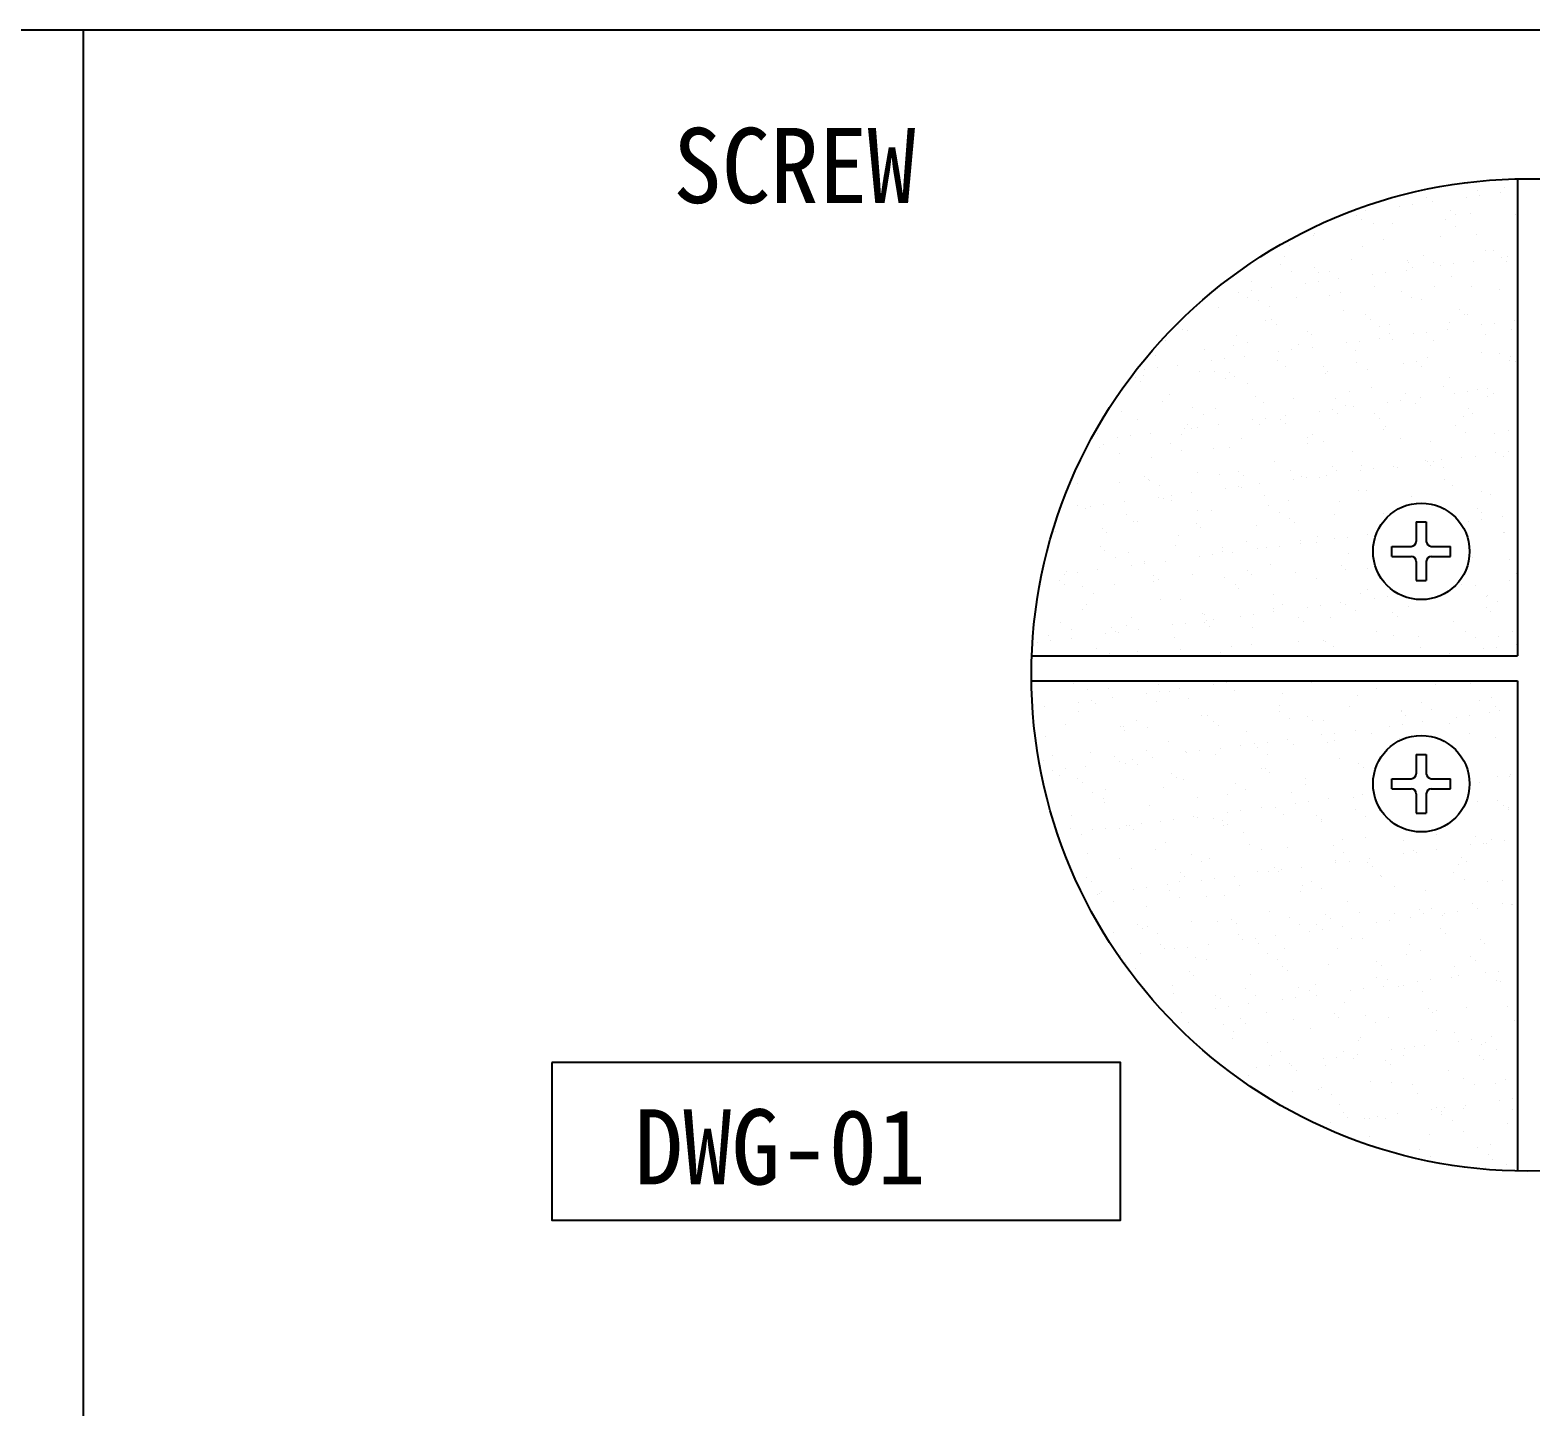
# Model space of a CAD drawing. Header units: millimetres. Extents: x 4197 to 36683, y 11436 to 28100.
# Drawn here: x 15024 to 16821, y 26451 to 28100 of the extents above; entities that cross this region are included whole.
import ezdxf

# ---------------------------------------------------------------- set-up
doc = ezdxf.new("R2010")
doc.units = ezdxf.units.MM
doc.header["$MEASUREMENT"] = 0
doc.layers.get('0').update_dxf_attribs({"linetype": 'CONTINUOUS'})
for name, color, linetype in [('3', 6, 'CONTINUOUS'), ('6', 6, 'CONTINUOUS'), ('7', 7, 'CONTINUOUS'), ('A-MKXS-LEAD', 7, 'CONTINUOUS'), ('FORM', 7, 'CONTINUOUS'), ('HA', 9, 'CONTINUOUS')]:
    doc.layers.add(name, color=color, linetype=linetype)
doc.layers.add('A-MKXS-TEXT1', color=3, linetype='CONTINUOUS', lineweight=25)
doc.styles.add('돋움체', font='')
doc.styles.get('돋움체').set_extended_font_data('DotumChe')

# ---------------------------------------------------------------- blocks, each defined once
blk = doc.blocks.new('*X6')
at = {"color": 0}
for p, q in [((218.19, 2672.34), (218.19, 2672.34)), ((210.01, 2669.6), (210.01, 2669.6)), ((211.35, 2668.76), (211.35, 2668.76)), ((218.14, 2669.65), (218.14, 2669.65)), ((220.3, 2671), (220.3, 2671)), ((220.74, 2670), (220.74, 2670)), ((224.81, 2670.53), (224.81, 2670.53)), ((225.58, 2671.67), (225.58, 2671.67)), ((196.16, 2665.95), (196.16, 2665.95)), ((197.89, 2666.99), (197.89, 2666.99)), ((204.68, 2667.88), (204.68, 2667.88)), ((207.29, 2668.22), (207.29, 2668.22)), ((214.88, 2666.97), (214.88, 2666.97)), ((215.8, 2666.12), (215.8, 2666.12)), ((218.83, 2666.49), (218.83, 2666.49)), ((227.89, 2666.16), (227.89, 2666.16)), ((197.09, 2665.11), (197.09, 2665.11)), ((199.49, 2664.36), (199.49, 2664.36)), ((203.27, 2664.42), (203.27, 2664.42)), ((213.8, 2665.19), (213.8, 2665.19)), ((215.91, 2663.85), (215.91, 2663.85)), ((182.72, 2660.11), (182.72, 2660.11)), ((187.51, 2662.05), (187.51, 2662.05)), ((187.7, 2662.36), (187.7, 2662.36)), ((197.24, 2659.8), (197.24, 2659.8)), ((201.44, 2661.12), (201.44, 2661.12)), ((212.8, 2661.87), (212.8, 2661.87)), ((220.15, 2662.13), (220.15, 2662.13)), ((181.67, 2657.73), (181.67, 2657.73)), ((195.1, 2657.21), (195.1, 2657.21)), ((206.36, 2656.92), (206.36, 2656.92)), ((209.4, 2658.05), (209.4, 2658.05)), ((219.5, 2656.89), (219.5, 2656.89)), ((221.92, 2658.99), (221.92, 2658.99)), ((223.5, 2659.02), (223.5, 2659.02)), ((225.13, 2657.57), (225.13, 2657.57)), ((226.3, 2657.78), (226.3, 2657.78)), ((181, 2656.24), (181, 2656.24)), ((183.11, 2654.9), (183.11, 2654.9)), ((187.7, 2655.55), (187.7, 2655.55)), ((188.62, 2654.71), (188.62, 2654.71)), ((190.79, 2654.85), (190.79, 2654.85)), ((199.38, 2654.24), (199.38, 2654.24)), ((201.98, 2654.58), (201.98, 2654.58)), ((206.05, 2655.11), (206.05, 2655.11)), ((206.41, 2656.56), (206.41, 2656.56)), ((207.33, 2655.72), (207.33, 2655.72)), ((211.51, 2656.7), (211.51, 2656.7)), ((212.84, 2656.01), (212.84, 2656.01)), ((215.18, 2653.82), (215.18, 2653.82)), ((215.44, 2656.35), (215.44, 2656.35)), ((226.05, 2656.73), (226.05, 2656.73)), ((175.06, 2651.04), (175.06, 2651.04)), ((175.22, 2652.78), (175.22, 2652.78)), ((179.13, 2651.57), (179.13, 2651.57)), ((185.92, 2652.46), (185.92, 2652.46)), ((188.52, 2652.81), (188.52, 2652.81)), ((192.59, 2653.34), (192.59, 2653.34)), ((199.61, 2651.75), (199.61, 2651.75)), ((205.01, 2650.9), (205.01, 2650.9)), ((211.68, 2651.73), (211.68, 2651.73)), ((219.1, 2651.87), (219.1, 2651.87)), ((224.72, 2651.26), (224.72, 2651.26)), ((172.46, 2650.69), (172.46, 2650.69)), ((174.25, 2649.71), (174.25, 2649.71)), ((176.61, 2649.1), (176.61, 2649.1)), ((184.05, 2649.68), (184.05, 2649.68)), ((190.7, 2650.07), (190.7, 2650.07)), ((192.97, 2650.72), (192.97, 2650.72)), ((207.11, 2649.56), (207.11, 2649.56)), ((209.15, 2649.19), (209.15, 2649.19)), ((168.48, 2647.61), (168.48, 2647.61)), ((178.02, 2645.05), (178.02, 2645.05)), ((178.71, 2647.75), (178.71, 2647.75)), ((179.23, 2645.15), (179.23, 2645.15)), ((193.58, 2647.12), (193.58, 2647.12)), ((197.94, 2646.16), (197.94, 2646.16)), ((198.87, 2645.32), (198.87, 2645.32)), ((216.66, 2647.17), (216.66, 2647.17)), ((217.58, 2646.33), (217.58, 2646.33)), ((218.27, 2646.31), (218.27, 2646.31)), ((227.66, 2645.01), (227.66, 2645.01)), ((160.51, 2644.14), (160.51, 2644.14)), ((161.43, 2643.3), (161.43, 2643.3)), ((162.45, 2642.98), (162.45, 2642.98)), ((172.21, 2641.95), (172.21, 2641.95)), ((180.15, 2644.31), (180.15, 2644.31)), ((186.3, 2642.92), (186.3, 2642.92)), ((187.14, 2642.17), (187.14, 2642.17)), ((200.61, 2643.75), (200.61, 2643.75)), ((202.71, 2644.24), (202.71, 2644.24)), ((202.72, 2642.41), (202.72, 2642.41)), ((207.53, 2642.36), (207.53, 2642.36)), ((210.14, 2642.71), (210.14, 2642.71)), ((214.2, 2643.24), (214.2, 2643.24)), ((214.71, 2644.72), (214.71, 2644.72)), ((220.99, 2644.14), (220.99, 2644.14)), ((221.93, 2642.34), (221.93, 2642.34)), ((223.59, 2644.48), (223.59, 2644.48)), ((227.1, 2643.21), (227.1, 2643.21)), ((157.9, 2641.11), (157.9, 2641.11)), ((165.78, 2639.31), (165.78, 2639.31)), ((171.57, 2640.1), (171.57, 2640.1)), ((174.32, 2640.61), (174.32, 2640.61)), ((180.61, 2638.82), (180.61, 2638.82)), ((183.22, 2639.16), (183.22, 2639.16)), ((184.5, 2640.32), (184.5, 2640.32)), ((187.28, 2639.7), (187.28, 2639.7)), ((194.07, 2640.59), (194.07, 2640.59)), ((195.96, 2639.07), (195.96, 2639.07)), ((196.68, 2640.93), (196.68, 2640.93)), ((200.74, 2641.47), (200.74, 2641.47)), ((203.22, 2641.33), (203.22, 2641.33)), ((211.53, 2641.14), (211.53, 2641.14)), ((156, 2638.04), (156, 2638.04)), ((160.36, 2636.15), (160.36, 2636.15)), ((167.16, 2637.05), (167.16, 2637.05)), ((169.76, 2637.39), (169.76, 2637.39)), ((173.82, 2637.93), (173.82, 2637.93)), ((180.39, 2637), (180.39, 2637)), ((196.21, 2636.6), (196.21, 2636.6)), ((205.5, 2636.51), (205.5, 2636.51)), ((208.19, 2636.77), (208.19, 2636.77)), ((209.11, 2635.93), (209.11, 2635.93)), ((210.31, 2637.57), (210.31, 2637.57)), ((221.07, 2638.58), (221.07, 2638.58)), ((224.61, 2638.41), (224.61, 2638.41)), ((226.72, 2637.06), (226.72, 2637.06)), ((226.91, 2637.78), (226.91, 2637.78)), ((227.83, 2636.94), (227.83, 2636.94)), ((152.04, 2633.74), (152.04, 2633.74)), ((152.96, 2632.9), (152.96, 2632.9)), ((153.51, 2633.97), (153.51, 2633.97)), ((153.7, 2635.28), (153.7, 2635.28)), ((156.3, 2635.62), (156.3, 2635.62)), ((164.83, 2634.93), (164.83, 2634.93)), ((167.81, 2634.8), (167.81, 2634.8)), ((169.92, 2633.46), (169.92, 2633.46)), ((170.76, 2634.75), (170.76, 2634.75)), ((171.68, 2633.91), (171.68, 2633.91)), ((181.91, 2635.77), (181.91, 2635.77)), ((189.48, 2635.76), (189.48, 2635.76)), ((189.93, 2634.44), (189.93, 2634.44)), ((190.4, 2634.92), (190.4, 2634.92)), ((198.32, 2635.26), (198.32, 2635.26)), ((214.62, 2633.63), (214.62, 2633.63)), ((158.8, 2630.3), (158.8, 2630.3)), ((174.36, 2632.37), (174.36, 2632.37)), ((176.03, 2629.92), (176.03, 2629.92)), ((194.75, 2630.93), (194.75, 2630.93)), ((199.05, 2631.57), (199.05, 2631.57)), ((205.91, 2630.43), (205.91, 2630.43)), ((213.46, 2631.94), (213.46, 2631.94)), ((215.69, 2630.49), (215.69, 2630.49)), ((218.29, 2630.83), (218.29, 2630.83)), ((220.22, 2631.26), (220.22, 2631.26)), ((222.33, 2629.92), (222.33, 2629.92)), ((222.35, 2631.37), (222.35, 2631.37)), ((223.44, 2630.53), (223.44, 2630.53)), ((157.31, 2628.91), (157.31, 2628.91)), ((163.42, 2627.65), (163.42, 2627.65)), ((167.92, 2627.43), (167.92, 2627.43)), ((177.51, 2628.62), (177.51, 2628.62)), ((183.49, 2629.5), (183.49, 2629.5)), ((188.77, 2626.95), (188.77, 2626.95)), ((191.37, 2627.29), (191.37, 2627.29)), ((191.82, 2629.46), (191.82, 2629.46)), ((193.93, 2628.11), (193.93, 2628.11)), ((195.44, 2627.83), (195.44, 2627.83)), ((202.23, 2628.72), (202.23, 2628.72)), ((204.83, 2629.06), (204.83, 2629.06)), ((207.88, 2628.46), (207.88, 2628.46)), ((208.9, 2629.6), (208.9, 2629.6)), ((218.44, 2627.38), (218.44, 2627.38)), ((149.11, 2626.82), (149.11, 2626.82)), ((152.35, 2625.36), (152.35, 2625.36)), ((162.29, 2624.35), (162.29, 2624.35)), ((165.53, 2626.31), (165.53, 2626.31)), ((168.52, 2624.28), (168.52, 2624.28)), ((175.31, 2625.18), (175.31, 2625.18)), ((176.74, 2624.32), (176.74, 2624.32)), ((177.91, 2625.52), (177.91, 2625.52)), ((181.01, 2625.36), (181.01, 2625.36)), ((181.93, 2624.52), (181.93, 2624.52)), ((181.98, 2626.05), (181.98, 2626.05)), ((192.31, 2626.39), (192.31, 2626.39)), ((199.72, 2626.37), (199.72, 2626.37)), ((200.64, 2625.53), (200.64, 2625.53)), ((201.85, 2623.83), (201.85, 2623.83)), ((215.82, 2624.11), (215.82, 2624.11)), ((217.41, 2625.9), (217.41, 2625.9)), ((219.36, 2626.54), (219.36, 2626.54)), ((144.49, 2622.5), (144.49, 2622.5)), ((148.39, 2621.63), (148.39, 2621.63)), ((151, 2621.98), (151, 2621.98)), ((155.06, 2622.51), (155.06, 2622.51)), ((161.18, 2622.25), (161.18, 2622.25)), ((161.85, 2623.4), (161.85, 2623.4)), ((163.21, 2623.51), (163.21, 2623.51)), ((164.45, 2623.75), (164.45, 2623.75)), ((173.12, 2621.48), (173.12, 2621.48)), ((186.28, 2621.76), (186.28, 2621.76)), ((187.42, 2622.31), (187.42, 2622.31)), ((189.53, 2620.97), (189.53, 2620.97)), ((201.52, 2623.28), (201.52, 2623.28)), ((204.99, 2621.54), (204.99, 2621.54)), ((210.97, 2620.96), (210.97, 2620.96)), ((217.93, 2622.77), (217.93, 2622.77)), ((223.71, 2622.55), (223.71, 2622.55)), ((226.54, 2623.03), (226.54, 2623.03)), ((144.72, 2619.67), (144.72, 2619.67)), ((145.61, 2620.18), (145.61, 2620.18)), ((148.84, 2618.51), (148.84, 2618.51)), ((159.02, 2620.51), (159.02, 2620.51)), ((161.13, 2619.16), (161.13, 2619.16)), ((167.56, 2619.52), (167.56, 2619.52)), ((170.71, 2619.69), (170.71, 2619.69)), ((186.28, 2620.53), (186.28, 2620.53)), ((195.4, 2618.89), (195.4, 2618.89)), ((219.79, 2617.85), (219.79, 2617.85)), ((223.84, 2618.62), (223.84, 2618.62)), ((225.52, 2617.93), (225.52, 2617.93)), ((226.44, 2618.96), (226.44, 2618.96)), ((155.15, 2617.63), (155.15, 2617.63)), ((172.54, 2614.96), (172.54, 2614.96)), ((179.83, 2616.82), (179.83, 2616.82)), ((183.03, 2615.16), (183.03, 2615.16)), ((191.25, 2615.97), (191.25, 2615.97)), ((192.18, 2615.13), (192.18, 2615.13)), ((196.92, 2615.08), (196.92, 2615.08)), ((197.12, 2616.13), (197.12, 2616.13)), ((199.53, 2615.42), (199.53, 2615.42)), ((203.59, 2615.95), (203.59, 2615.95)), ((204.23, 2615.78), (204.23, 2615.78)), ((209.97, 2616.98), (209.97, 2616.98)), ((210.38, 2616.85), (210.38, 2616.85)), ((210.89, 2616.14), (210.89, 2616.14)), ((211.43, 2616.96), (211.43, 2616.96)), ((212.99, 2617.19), (212.99, 2617.19)), ((213.54, 2615.62), (213.54, 2615.62)), ((217.05, 2617.73), (217.05, 2617.73)), ((140.32, 2612.52), (140.32, 2612.52)), ((148.7, 2612.68), (148.7, 2612.68)), ((153.82, 2613.95), (153.82, 2613.95)), ((154.63, 2613.36), (154.63, 2613.36)), ((154.74, 2613.1), (154.74, 2613.1)), ((156.74, 2612.02), (156.74, 2612.02)), ((164.27, 2614.75), (164.27, 2614.75)), ((168.72, 2614.33), (168.72, 2614.33)), ((172.61, 2611.87), (172.61, 2611.87)), ((173.46, 2614.12), (173.46, 2614.12)), ((176.67, 2612.41), (176.67, 2612.41)), ((183.46, 2613.3), (183.46, 2613.3)), ((185.14, 2613.82), (185.14, 2613.82)), ((186.07, 2613.65), (186.07, 2613.65)), ((188.66, 2613.71), (188.66, 2613.71)), ((190.13, 2614.18), (190.13, 2614.18)), ((213.76, 2613.22), (213.76, 2613.22)), ((215.24, 2612.15), (215.24, 2612.15)), ((149.76, 2608.87), (149.76, 2608.87)), ((156.55, 2609.76), (156.55, 2609.76)), ((157.52, 2609.57), (157.52, 2609.57)), ((159.09, 2609.12), (159.09, 2609.12)), ((159.15, 2610.1), (159.15, 2610.1)), ((163.21, 2610.64), (163.21, 2610.64)), ((170.01, 2611.53), (170.01, 2611.53)), ((173.09, 2611.64), (173.09, 2611.64)), ((177.81, 2610.13), (177.81, 2610.13)), ((182.63, 2609.09), (182.63, 2609.09)), ((192.73, 2608.98), (192.73, 2608.98)), ((196.53, 2611.14), (196.53, 2611.14)), ((198.2, 2611.16), (198.2, 2611.16)), ((207.03, 2609.82), (207.03, 2609.82)), ((221.13, 2610.79), (221.13, 2610.79)), ((222.88, 2610.35), (222.88, 2610.35)), ((140.37, 2608.11), (140.37, 2608.11)), ((141.96, 2607.5), (141.96, 2607.5)), ((143.09, 2607.99), (143.09, 2607.99)), ((145.69, 2608.33), (145.69, 2608.33)), ((150.23, 2606.21), (150.23, 2606.21)), ((164.33, 2607.18), (164.33, 2607.18)), ((167.06, 2607.02), (167.06, 2607.02)), ((178.63, 2608.01), (178.63, 2608.01)), ((180.74, 2606.67), (180.74, 2606.67)), ((191.75, 2606.21), (191.75, 2606.21)), ((201.5, 2606.58), (201.5, 2606.58)), ((220.22, 2607.59), (220.22, 2607.59)), ((221.14, 2606.75), (221.14, 2606.75)), ((135.93, 2602.88), (135.93, 2602.88)), ((145.35, 2603.55), (145.35, 2603.55)), ((151.49, 2604.95), (151.49, 2604.95)), ((152.34, 2604.87), (152.34, 2604.87)), ((164.07, 2604.56), (164.07, 2604.56)), ((164.99, 2603.71), (164.99, 2603.71)), ((176.18, 2604.14), (176.18, 2604.14)), ((182.79, 2605.57), (182.79, 2605.57)), ((183.71, 2604.72), (183.71, 2604.72)), ((218.54, 2604.98), (218.54, 2604.98)), ((221.14, 2605.32), (221.14, 2605.32)), ((225.2, 2605.85), (225.2, 2605.85)), ((145.05, 2600), (145.05, 2600)), ((146.27, 2602.7), (146.27, 2602.7)), ((159.93, 2600.03), (159.93, 2600.03)), ((160.62, 2602.07), (160.62, 2602.07)), ((174.24, 2600.87), (174.24, 2600.87)), ((180.76, 2600), (180.76, 2600)), ((184.83, 2600.54), (184.83, 2600.54)), ((185.01, 2601.03), (185.01, 2601.03)), ((188.06, 2600.74), (188.06, 2600.74)), ((188.33, 2601.84), (188.33, 2601.84)), ((191.62, 2601.43), (191.62, 2601.43)), ((194.22, 2601.77), (194.22, 2601.77)), ((198.29, 2602.31), (198.29, 2602.31)), ((225.49, 2602.76), (225.49, 2602.76)), ((225.68, 2602.62), (225.68, 2602.62)), ((145.84, 2599.06), (145.84, 2599.06)), ((147.94, 2597.72), (147.94, 2597.72)), ((150.62, 2598.72), (150.62, 2598.72)), ((153.87, 2596.9), (153.87, 2596.9)), ((157.91, 2596.99), (157.91, 2596.99)), ((164.7, 2597.89), (164.7, 2597.89)), ((167.3, 2598.23), (167.3, 2598.23)), ((169.34, 2599.73), (169.34, 2599.73)), ((169.44, 2598.97), (169.44, 2598.97)), ((171.37, 2598.77), (171.37, 2598.77)), ((176.34, 2599.52), (176.34, 2599.52)), ((178.16, 2599.66), (178.16, 2599.66)), ((194.54, 2598.48), (194.54, 2598.48)), ((219.23, 2597.67), (219.23, 2597.67)), ((226.64, 2597.32), (226.64, 2597.32)), ((137.78, 2594.34), (137.78, 2594.34)), ((138.3, 2594.83), (138.3, 2594.83)), ((140.39, 2594.69), (140.39, 2594.69)), ((144.45, 2595.22), (144.45, 2595.22)), ((151.24, 2596.12), (151.24, 2596.12)), ((153.85, 2596.46), (153.85, 2596.46)), ((155.6, 2594.16), (155.6, 2594.16)), ((163.41, 2594.34), (163.41, 2594.34)), ((174.32, 2595.17), (174.32, 2595.17)), ((175.24, 2594.32), (175.24, 2594.32)), ((178.98, 2596.41), (178.98, 2596.41)), ((183.93, 2594.69), (183.93, 2594.69)), ((193.03, 2596.18), (193.03, 2596.18)), ((193.96, 2595.33), (193.96, 2595.33)), ((198.24, 2595.52), (198.24, 2595.52)), ((200.35, 2594.18), (200.35, 2594.18)), ((228.06, 2594.56), (228.06, 2594.56)), ((136.88, 2593.15), (136.88, 2593.15)), ((137.8, 2592.3), (137.8, 2592.3)), ((141.44, 2591.92), (141.44, 2591.92)), ((147.84, 2592.27), (147.84, 2592.27)), ((155.53, 2592.89), (155.53, 2592.89)), ((156.52, 2593.31), (156.52, 2593.31)), ((169.84, 2593.72), (169.84, 2593.72)), ((171.95, 2592.38), (171.95, 2592.38)), ((172.53, 2591.46), (172.53, 2591.46)), ((188.1, 2593.53), (188.1, 2593.53)), ((198.31, 2591.35), (198.31, 2591.35)), ((215.84, 2591.67), (215.84, 2591.67)), ((217.02, 2592.36), (217.02, 2592.36)), ((219.9, 2592.21), (219.9, 2592.21)), ((226.69, 2593.1), (226.69, 2593.1)), ((142.15, 2588.32), (142.15, 2588.32)), ((143.55, 2590.57), (143.55, 2590.57)), ((156.96, 2589.39), (156.96, 2589.39)), ((160.87, 2589.33), (160.87, 2589.33)), ((179.59, 2590.34), (179.59, 2590.34)), ((181.35, 2588.36), (181.35, 2588.36)), ((188.92, 2588.13), (188.92, 2588.13)), ((192.98, 2588.67), (192.98, 2588.67)), ((193.84, 2588.37), (193.84, 2588.37)), ((196.92, 2590.43), (196.92, 2590.43)), ((199.77, 2589.56), (199.77, 2589.56)), ((202.38, 2589.9), (202.38, 2589.9)), ((207.94, 2589.34), (207.94, 2589.34)), ((222.03, 2589.94), (222.03, 2589.94)), ((222.24, 2590.18), (222.24, 2590.18)), ((224.35, 2588.83), (224.35, 2588.83)), ((141.4, 2587.32), (141.4, 2587.32)), ((151.14, 2585.74), (151.14, 2585.74)), ((165.44, 2586.57), (165.44, 2586.57)), ((165.79, 2586.29), (165.79, 2586.29)), ((166.06, 2585.12), (166.06, 2585.12)), ((167.55, 2585.23), (167.55, 2585.23)), ((172.86, 2586.02), (172.86, 2586.02)), ((175.46, 2586.36), (175.46, 2586.36)), ((179.52, 2586.89), (179.52, 2586.89)), ((179.54, 2587.54), (179.54, 2587.54)), ((184.56, 2585.78), (184.56, 2585.78)), ((185.49, 2584.93), (185.49, 2584.93)), ((186.31, 2587.79), (186.31, 2587.79)), ((190.89, 2585.8), (190.89, 2585.8)), ((195.95, 2587.03), (195.95, 2587.03)), ((203.28, 2586.79), (203.28, 2586.79)), ((204.2, 2585.94), (204.2, 2585.94)), ((206.46, 2587.87), (206.46, 2587.87)), ((215.58, 2584.99), (215.58, 2584.99)), ((222, 2587.8), (222, 2587.8)), ((222.92, 2586.95), (222.92, 2586.95)), ((134.65, 2582.15), (134.65, 2582.15)), ((137.04, 2584.77), (137.04, 2584.77)), ((139.15, 2583.43), (139.15, 2583.43)), ((145.94, 2582.47), (145.94, 2582.47)), ((147.13, 2583.76), (147.13, 2583.76)), ((148.05, 2582.91), (148.05, 2582.91)), ((148.54, 2582.81), (148.54, 2582.81)), ((150.22, 2584.22), (150.22, 2584.22)), ((152.61, 2583.35), (152.61, 2583.35)), ((159.4, 2584.24), (159.4, 2584.24)), ((162, 2584.59), (162, 2584.59)), ((165.85, 2584.77), (165.85, 2584.77)), ((166.77, 2583.92), (166.77, 2583.92)), ((175.32, 2583.73), (175.32, 2583.73)), ((200.01, 2582.92), (200.01, 2582.92)), ((203.54, 2582.2), (203.54, 2582.2)), ((208.55, 2581.96), (208.55, 2581.96)), ((217.85, 2583.03), (217.85, 2583.03)), ((227.27, 2582.97), (227.27, 2582.97)), ((132.48, 2580.7), (132.48, 2580.7)), ((135.08, 2581.04), (135.08, 2581.04)), ((139.15, 2581.58), (139.15, 2581.58)), ((144.19, 2579.59), (144.19, 2579.59)), ((152.4, 2578.93), (152.4, 2578.93)), ((159.76, 2581.66), (159.76, 2581.66)), ((161.05, 2579.42), (161.05, 2579.42)), ((171.12, 2579.94), (171.12, 2579.94)), ((175.14, 2580.39), (175.14, 2580.39)), ((184.45, 2580.85), (184.45, 2580.85)), ((189.45, 2581.23), (189.45, 2581.23)), ((189.84, 2580.95), (189.84, 2580.95)), ((191.56, 2579.88), (191.56, 2579.88)), ((208.84, 2579.82), (208.84, 2579.82)), ((219.96, 2581.69), (219.96, 2581.69)), ((221.39, 2579.46), (221.39, 2579.46)), ((223.99, 2579.8), (223.99, 2579.8)), ((224.4, 2581.89), (224.4, 2581.89)), ((228.05, 2580.34), (228.05, 2580.34)), ((146.74, 2578.59), (146.74, 2578.59)), ((163.16, 2578.08), (163.16, 2578.08)), ((168.88, 2578.78), (168.88, 2578.78)), ((214.6, 2578.57), (214.6, 2578.57)), ((139.58, 2572.51), (139.58, 2572.51)), ((142.35, 2571.44), (142.35, 2571.44)), ((146.57, 2571.54), (146.57, 2571.54)), ((154.09, 2570.6), (154.09, 2570.6)), ((156.65, 2572.28), (156.65, 2572.28)), ((156.7, 2570.94), (156.7, 2570.94)), ((158.76, 2570.93), (158.76, 2570.93)), ((160.76, 2571.48), (160.76, 2571.48)), ((167.55, 2572.37), (167.55, 2572.37)), ((170.15, 2572.71), (170.15, 2572.71)), ((171.67, 2571.05), (171.67, 2571.05)), ((181.37, 2570.55), (181.37, 2570.55)), ((187.16, 2572.74), (187.16, 2572.74)), ((196.36, 2570.24), (196.36, 2570.24)), ((200.08, 2571.56), (200.08, 2571.56)), ((211.93, 2572.31), (211.93, 2572.31)), ((218.8, 2572.57), (218.8, 2572.57)), ((133.84, 2567.93), (133.84, 2567.93)), ((140.63, 2568.83), (140.63, 2568.83)), ((143.24, 2569.17), (143.24, 2569.17)), ((143.93, 2568.52), (143.93, 2568.52)), ((147.3, 2569.71), (147.3, 2569.71)), ((156.11, 2568.98), (156.11, 2568.98)), ((162.65, 2569.54), (162.65, 2569.54)), ((180.66, 2566.93), (180.66, 2566.93)), ((180.79, 2568.18), (180.79, 2568.18)), ((194.75, 2567.9), (194.75, 2567.9)), ((205.06, 2567), (205.06, 2567)), ((205.19, 2567.14), (205.19, 2567.14)), ((209.06, 2568.73), (209.06, 2568.73)), ((211.17, 2567.39), (211.17, 2567.39)), ((220.75, 2569.21), (220.75, 2569.21)), ((223.15, 2569.7), (223.15, 2569.7)), ((223.78, 2568.01), (223.78, 2568.01)), ((224.7, 2567.16), (224.7, 2567.16)), ((137.95, 2564.3), (137.95, 2564.3)), ((140.54, 2566.91), (140.54, 2566.91)), ((148.91, 2563.96), (148.91, 2563.96)), ((149.66, 2564.04), (149.66, 2564.04)), ((152.26, 2565.13), (152.26, 2565.13)), ((165.23, 2566.11), (165.23, 2566.11)), ((166.35, 2566.1), (166.35, 2566.1)), ((167.63, 2564.97), (167.63, 2564.97)), ((168.55, 2564.13), (168.55, 2564.13)), ((182.77, 2565.59), (182.77, 2565.59)), ((186.34, 2565.99), (186.34, 2565.99)), ((187.27, 2565.14), (187.27, 2565.14)), ((189.62, 2565.07), (189.62, 2565.07)), ((202.62, 2564.04), (202.62, 2564.04)), ((205.23, 2564.39), (205.23, 2564.39)), ((205.98, 2566.15), (205.98, 2566.15)), ((209.29, 2564.92), (209.29, 2564.92)), ((214.72, 2564.58), (214.72, 2564.58)), ((216.08, 2565.82), (216.08, 2565.82)), ((218.69, 2566.16), (218.69, 2566.16)), ((222.75, 2566.69), (222.75, 2566.69)), ((134.09, 2561.97), (134.09, 2561.97)), ((149.83, 2563.12), (149.83, 2563.12)), ((154.37, 2563.79), (154.37, 2563.79)), ((158.48, 2560.93), (158.48, 2560.93)), ((174.05, 2563), (174.05, 2563)), ((182.37, 2561.38), (182.37, 2561.38)), ((189.16, 2562.27), (189.16, 2562.27)), ((191.62, 2561.15), (191.62, 2561.15)), ((191.77, 2562.61), (191.77, 2562.61)), ((195.83, 2563.15), (195.83, 2563.15)), ((199.16, 2562.51), (199.16, 2562.51)), ((204.66, 2561.59), (204.66, 2561.59)), ((210.33, 2562.17), (210.33, 2562.17)), ((218.76, 2562.56), (218.76, 2562.56)), ((223.84, 2561.71), (223.84, 2561.71)), ((135.46, 2558.12), (135.46, 2558.12)), ((142.92, 2558.86), (142.92, 2558.86)), ((147.86, 2557.98), (147.86, 2557.98)), ((154.18, 2559.13), (154.18, 2559.13)), ((161.96, 2558.95), (161.96, 2558.95)), ((162.25, 2558.73), (162.25, 2558.73)), ((164.85, 2559.07), (164.85, 2559.07)), ((168.02, 2558.37), (168.02, 2558.37)), ((168.91, 2559.61), (168.91, 2559.61)), ((172.9, 2560.14), (172.9, 2560.14)), ((175.71, 2560.5), (175.71, 2560.5)), ((176.26, 2559.78), (176.26, 2559.78)), ((178.31, 2560.84), (178.31, 2560.84)), ((178.37, 2558.44), (178.37, 2558.44)), ((183.59, 2560.44), (183.59, 2560.44)), ((190.36, 2560.75), (190.36, 2560.75)), ((133.56, 2557.15), (133.56, 2557.15)), ((135.33, 2555.18), (135.33, 2555.18)), ((137.93, 2555.53), (137.93, 2555.53)), ((142, 2556.06), (142, 2556.06)), ((148.79, 2556.96), (148.79, 2556.96)), ((149.97, 2556.64), (149.97, 2556.64)), ((151.39, 2557.3), (151.39, 2557.3)), ((152.45, 2556.31), (152.45, 2556.31)), ((155.46, 2557.83), (155.46, 2557.83)), ((177.14, 2555.5), (177.14, 2555.5)), ((177.88, 2555.58), (177.88, 2555.58)), ((192.71, 2557.57), (192.71, 2557.57)), ((196.59, 2556.59), (196.59, 2556.59)), ((197.51, 2555.75), (197.51, 2555.75)), ((136.89, 2554.24), (136.89, 2554.24)), ((140.44, 2553.56), (140.44, 2553.56)), ((141.36, 2552.72), (141.36, 2552.72)), ((159.16, 2554.57), (159.16, 2554.57)), ((160.08, 2553.73), (160.08, 2553.73)), ((161.58, 2553.43), (161.58, 2553.43)), ((171.87, 2552.64), (171.87, 2552.64)), ((178.8, 2554.74), (178.8, 2554.74)), ((185.96, 2553.61), (185.96, 2553.61)), ((185.97, 2552.39), (185.97, 2552.39)), ((220.58, 2552.77), (220.58, 2552.77)), ((224.24, 2553.94), (224.24, 2553.94)), ((226.64, 2553.97), (226.64, 2553.97)), ((226.84, 2554.29), (226.84, 2554.29)), ((143.47, 2550.83), (143.47, 2550.83)), ((145.57, 2549.49), (145.57, 2549.49)), ((146.01, 2551.36), (146.01, 2551.36)), ((157.56, 2551.8), (157.56, 2551.8)), ((164.43, 2549.74), (164.43, 2549.74)), ((170.4, 2550.32), (170.4, 2550.32)), ((173.97, 2551.29), (173.97, 2551.29)), ((183.15, 2550.75), (183.15, 2550.75)), ((186.46, 2548.97), (186.46, 2548.97)), ((190.53, 2549.51), (190.53, 2549.51)), ((195.5, 2549.84), (195.5, 2549.84)), ((197.32, 2550.4), (197.32, 2550.4)), ((220.19, 2549.03), (220.19, 2549.03)), ((224.27, 2549.1), (224.27, 2549.1)), ((139.26, 2546.18), (139.26, 2546.18)), ((145.71, 2548.73), (145.71, 2548.73)), ((154.83, 2548.25), (154.83, 2548.25)), ((163.61, 2545.96), (163.61, 2545.96)), ((170.4, 2546.86), (170.4, 2546.86)), ((173, 2547.2), (173, 2547.2)), ((177.07, 2547.73), (177.07, 2547.73)), ((179.94, 2547.77), (179.94, 2547.77)), ((181.56, 2546.46), (181.56, 2546.46)), ((183.86, 2548.63), (183.86, 2548.63)), ((188.12, 2546.19), (188.12, 2546.19)), ((195.87, 2547.29), (195.87, 2547.29)), ((225.56, 2548.21), (225.56, 2548.21)), ((226.38, 2547.75), (226.38, 2547.75)), ((226.48, 2547.37), (226.48, 2547.37)), ((139.07, 2543.69), (139.07, 2543.69)), ((143.48, 2543.31), (143.48, 2543.31)), ((146.09, 2543.65), (146.09, 2543.65)), ((148.8, 2543.63), (148.8, 2543.63)), ((150.15, 2544.19), (150.15, 2544.19)), ((150.69, 2544.17), (150.69, 2544.17)), ((151.61, 2543.33), (151.61, 2543.33)), ((153.16, 2544.66), (153.16, 2544.66)), ((156.94, 2545.08), (156.94, 2545.08)), ((159.55, 2545.43), (159.55, 2545.43)), ((164.37, 2545.7), (164.37, 2545.7)), ((167.47, 2545.49), (167.47, 2545.49)), ((169.41, 2545.18), (169.41, 2545.18)), ((169.58, 2544.15), (169.58, 2544.15)), ((170.33, 2544.34), (170.33, 2544.34)), ((189.05, 2545.35), (189.05, 2545.35)), ((189.06, 2544.89), (189.06, 2544.89)), ((197.98, 2545.95), (197.98, 2545.95)), ((213.45, 2543.85), (213.45, 2543.85)), ((136.69, 2542.42), (136.69, 2542.42)), ((141.18, 2542.34), (141.18, 2542.34)), ((157.92, 2540.75), (157.92, 2540.75)), ((173.49, 2542.82), (173.49, 2542.82)), ((174.68, 2540.35), (174.68, 2540.35)), ((191.47, 2540.14), (191.47, 2540.14)), ((193.39, 2541.36), (193.39, 2541.36)), ((197.88, 2541.78), (197.88, 2541.78)), ((205.57, 2541.11), (205.57, 2541.11)), ((212.11, 2542.37), (212.11, 2542.37)), ((218.93, 2540.3), (218.93, 2540.3)), ((219.87, 2541.95), (219.87, 2541.95)), ((221.53, 2540.64), (221.53, 2540.64)), ((221.98, 2540.6), (221.98, 2540.6)), ((222.99, 2541.3), (222.99, 2541.3)), ((225.6, 2541.18), (225.6, 2541.18)), ((142.36, 2538.68), (142.36, 2538.68)), ((148.77, 2537.51), (148.77, 2537.51)), ((155.96, 2539.34), (155.96, 2539.34)), ((163.07, 2538.34), (163.07, 2538.34)), ((165.18, 2537), (165.18, 2537)), ((166.75, 2537.65), (166.75, 2537.65)), ((177.17, 2539.31), (177.17, 2539.31)), ((182.31, 2539.71), (182.31, 2539.71)), ((191.85, 2537.16), (191.85, 2537.16)), ((193.58, 2538.8), (193.58, 2538.8)), ((194.62, 2537.1), (194.62, 2537.1)), ((198.68, 2537.63), (198.68, 2537.63)), ((205.47, 2538.53), (205.47, 2538.53)), ((207.42, 2539.23), (207.42, 2539.23)), ((208.08, 2538.87), (208.08, 2538.87)), ((212.14, 2539.4), (212.14, 2539.4)), ((217.09, 2537.81), (217.09, 2537.81)), ((218.01, 2536.97), (218.01, 2536.97)), ((151.18, 2535.58), (151.18, 2535.58)), ((160.94, 2534.78), (160.94, 2534.78)), ((171.76, 2534.09), (171.76, 2534.09)), ((176.28, 2535.09), (176.28, 2535.09)), ((178.56, 2534.98), (178.56, 2534.98)), ((179.65, 2535.79), (179.65, 2535.79)), ((180.58, 2534.95), (180.58, 2534.95)), ((181.16, 2535.33), (181.16, 2535.33)), ((185.22, 2535.86), (185.22, 2535.86)), ((192.01, 2536.76), (192.01, 2536.76)), ((198.37, 2536.8), (198.37, 2536.8)), ((199.29, 2535.96), (199.29, 2535.96)), ((200.97, 2534.28), (200.97, 2534.28)), ((215.48, 2534.8), (215.48, 2534.8)), ((216.54, 2536.35), (216.54, 2536.35)), ((142.22, 2533.77), (142.22, 2533.77)), ((143.14, 2532.93), (143.14, 2532.93)), ((151.64, 2531.44), (151.64, 2531.44)), ((154.24, 2531.78), (154.24, 2531.78)), ((158.31, 2532.32), (158.31, 2532.32)), ((158.68, 2531.19), (158.68, 2531.19)), ((160.72, 2533.02), (160.72, 2533.02)), ((161.86, 2533.94), (161.86, 2533.94)), ((165.1, 2533.21), (165.1, 2533.21)), ((167.7, 2533.55), (167.7, 2533.55)), ((172.77, 2532.16), (172.77, 2532.16)), ((185.41, 2532.21), (185.41, 2532.21)), ((187.08, 2533), (187.08, 2533)), ((189.19, 2531.65), (189.19, 2531.65)), ((201.17, 2533.97), (201.17, 2533.97)), ((203.64, 2531.97), (203.64, 2531.97)), ((209.8, 2531.18), (209.8, 2531.18)), ((217.59, 2533.46), (217.59, 2533.46)), ((222.36, 2532.98), (222.36, 2532.98)), ((225.36, 2533.24), (225.36, 2533.24)), ((144.37, 2530.36), (144.37, 2530.36)), ((144.85, 2530.55), (144.85, 2530.55)), ((145.15, 2530.95), (145.15, 2530.95)), ((147.49, 2528.94), (147.49, 2528.94)), ((154.27, 2528.07), (154.27, 2528.07)), ((160.79, 2529.85), (160.79, 2529.85)), ((166.21, 2529.95), (166.21, 2529.95)), ((169.84, 2530.14), (169.84, 2530.14)), ((184.93, 2530.96), (184.93, 2530.96)), ((194.23, 2529.11), (194.23, 2529.11)), ((219.33, 2528.62), (219.33, 2528.62)), ((225.18, 2528.62), (225.18, 2528.62)), ((227.09, 2528.43), (227.09, 2528.43)), ((227.34, 2528.42), (227.34, 2528.42)), ((168.38, 2525.02), (168.38, 2525.02)), ((171.19, 2525.39), (171.19, 2525.39)), ((178.66, 2527.04), (178.66, 2527.04)), ((182.68, 2525.85), (182.68, 2525.85)), ((189.9, 2526.4), (189.9, 2526.4)), ((190.82, 2525.56), (190.82, 2525.56)), ((196.78, 2526.82), (196.78, 2526.82)), ((202.77, 2525.23), (202.77, 2525.23)), ((203.77, 2526.55), (203.77, 2526.55)), ((206.84, 2525.76), (206.84, 2525.76)), ((208.62, 2527.41), (208.62, 2527.41)), ((209.54, 2526.57), (209.54, 2526.57)), ((211.08, 2527.65), (211.08, 2527.65)), ((213.19, 2526.31), (213.19, 2526.31)), ((213.63, 2526.65), (213.63, 2526.65)), ((216.23, 2527), (216.23, 2527)), ((220.3, 2527.53), (220.3, 2527.53)), ((228.26, 2527.58), (228.26, 2527.58)), ((147.53, 2522.9), (147.53, 2522.9)), ((152.47, 2524.38), (152.47, 2524.38)), ((153.39, 2523.54), (153.39, 2523.54)), ((154.28, 2524.05), (154.28, 2524.05)), ((156.39, 2522.7), (156.39, 2522.7)), ((163.1, 2524.97), (163.1, 2524.97)), ((172.11, 2524.55), (172.11, 2524.55)), ((172.63, 2522.41), (172.63, 2522.41)), ((179.92, 2522.22), (179.92, 2522.22)), ((184.79, 2524.51), (184.79, 2524.51)), ((186.71, 2523.11), (186.71, 2523.11)), ((188.2, 2524.48), (188.2, 2524.48)), ((189.31, 2523.45), (189.31, 2523.45)), ((193.38, 2523.99), (193.38, 2523.99)), ((200.17, 2524.88), (200.17, 2524.88)), ((212.89, 2523.67), (212.89, 2523.67)), ((213.89, 2522.58), (213.89, 2522.58)), ((157.07, 2520.34), (157.07, 2520.34)), ((157.74, 2519.55), (157.74, 2519.55)), ((159.79, 2519.57), (159.79, 2519.57)), ((162.4, 2519.91), (162.4, 2519.91)), ((166.46, 2520.45), (166.46, 2520.45)), ((173.25, 2521.34), (173.25, 2521.34)), ((175.85, 2521.68), (175.85, 2521.68)), ((176.46, 2520.56), (176.46, 2520.56)), ((181.75, 2519.53), (181.75, 2519.53)), ((192.38, 2519.67), (192.38, 2519.67)), ((195.17, 2521.57), (195.17, 2521.57)), ((197.32, 2521.6), (197.32, 2521.6)), ((206.69, 2520.51), (206.69, 2520.51)), ((208.8, 2519.16), (208.8, 2519.16)), ((220.78, 2521.47), (220.78, 2521.47)), ((221.71, 2520.57), (221.71, 2520.57)), ((148.94, 2518.14), (148.94, 2518.14)), ((149.89, 2516.9), (149.89, 2516.9)), ((153, 2518.67), (153, 2518.67)), ((163.98, 2517.87), (163.98, 2517.87)), ((166.19, 2517.46), (166.19, 2517.46)), ((178.29, 2518.7), (178.29, 2518.7)), ((180.4, 2517.36), (180.4, 2517.36)), ((190.58, 2516.43), (190.58, 2516.43)), ((200.15, 2517.01), (200.15, 2517.01)), ((201.07, 2516.17), (201.07, 2516.17)), ((206.15, 2518.5), (206.15, 2518.5)), ((218.87, 2518.02), (218.87, 2518.02)), ((219.79, 2517.18), (219.79, 2517.18)), ((150.62, 2515.39), (150.62, 2515.39)), ((152, 2515.56), (152, 2515.56)), ((162.72, 2514.99), (162.72, 2514.99)), ((163.64, 2514.15), (163.64, 2514.15)), ((175.01, 2514.36), (175.01, 2514.36)), ((181.43, 2516), (181.43, 2516)), ((182.36, 2515.16), (182.36, 2515.16)), ((200.12, 2513.87), (200.12, 2513.87)), ((202.29, 2513.36), (202.29, 2513.36)), ((208.32, 2513.01), (208.32, 2513.01)), ((210.93, 2513.35), (210.93, 2513.35)), ((214.99, 2513.89), (214.99, 2513.89)), ((215.68, 2515.94), (215.68, 2515.94)), ((216.39, 2514.33), (216.39, 2514.33)), ((221.78, 2514.78), (221.78, 2514.78)), ((224.14, 2513.19), (224.14, 2513.19)), ((224.38, 2515.13), (224.38, 2515.13)), ((224.8, 2513.06), (224.8, 2513.06)), ((159.44, 2512.29), (159.44, 2512.29)), ((159.59, 2510.72), (159.59, 2510.72)), ((167.99, 2510.16), (167.99, 2510.16)), ((173.89, 2511.55), (173.89, 2511.55)), ((176, 2510.21), (176, 2510.21)), ((184.55, 2511.8), (184.55, 2511.8)), ((186.71, 2511.17), (186.71, 2511.17)), ((187.99, 2512.52), (187.99, 2512.52)), ((188.07, 2510.34), (188.07, 2510.34)), ((194.86, 2511.24), (194.86, 2511.24)), ((197.47, 2511.58), (197.47, 2511.58)), ((201.53, 2512.12), (201.53, 2512.12)), ((204.4, 2512.01), (204.4, 2512.01)), ((205.42, 2512.18), (205.42, 2512.18)), ((209.24, 2510.99), (209.24, 2510.99)), ((167.95, 2507.7), (167.95, 2507.7)), ((168.98, 2509.73), (168.98, 2509.73)), ((170.55, 2508.04), (170.55, 2508.04)), ((174.61, 2508.57), (174.61, 2508.57)), ((181.41, 2509.47), (181.41, 2509.47)), ((184.01, 2509.81), (184.01, 2509.81)), ((193.67, 2508.92), (193.67, 2508.92)), ((210.4, 2507.62), (210.4, 2507.62)), ((211.99, 2507.18), (211.99, 2507.18)), ((218.06, 2507.89), (218.06, 2507.89)), ((226.3, 2508.01), (226.3, 2508.01)), ((161.16, 2506.8), (161.16, 2506.8)), ((162.54, 2504.79), (162.54, 2504.79)), ((169.5, 2504.41), (169.5, 2504.41)), ((172.96, 2505.6), (172.96, 2505.6)), ((173.89, 2504.75), (173.89, 2504.75)), ((178.1, 2506.86), (178.1, 2506.86)), ((183.59, 2505.38), (183.59, 2505.38)), ((191.68, 2506.61), (191.68, 2506.61)), ((192.6, 2505.77), (192.6, 2505.77)), ((197.9, 2506.21), (197.9, 2506.21)), ((200, 2504.87), (200, 2504.87)), ((202.49, 2505.82), (202.49, 2505.82)), ((211.32, 2506.78), (211.32, 2506.78)), ((227.6, 2505.33), (227.6, 2505.33)), ((171.36, 2501.68), (171.36, 2501.68)), ((171.6, 2503.06), (171.6, 2503.06)), ((186.93, 2503.75), (186.93, 2503.75)), ((196.46, 2501.19), (196.46, 2501.19)), ((196.95, 2501.78), (196.95, 2501.78)), ((212.03, 2503.26), (212.03, 2503.26)), ((215.67, 2502.79), (215.67, 2502.79)), ((216.48, 2501.14), (216.48, 2501.14)), ((219.08, 2501.48), (219.08, 2501.48)), ((223.15, 2502.02), (223.15, 2502.02)), ((178.24, 2500.77), (178.24, 2500.77)), ((179.19, 2498.23), (179.19, 2498.23)), ((180.9, 2499.12), (180.9, 2499.12)), ((193.5, 2499.06), (193.5, 2499.06)), ((196.23, 2498.47), (196.23, 2498.47)), ((203.02, 2499.37), (203.02, 2499.37)), ((205.59, 2498.32), (205.59, 2498.32)), ((205.62, 2499.71), (205.62, 2499.71)), ((207.6, 2500.03), (207.6, 2500.03)), ((209.69, 2500.24), (209.69, 2500.24)), ((220.65, 2498.23), (220.65, 2498.23)), ((221.15, 2500.39), (221.15, 2500.39)), ((221.9, 2500.87), (221.9, 2500.87)), ((224.01, 2499.52), (224.01, 2499.52)), ((176.1, 2495.82), (176.1, 2495.82)), ((178.7, 2496.17), (178.7, 2496.17)), ((182.77, 2496.7), (182.77, 2496.7)), ((183.21, 2496.21), (183.21, 2496.21)), ((184.13, 2495.36), (184.13, 2495.36)), ((189.56, 2497.59), (189.56, 2497.59)), ((190.02, 2496.25), (190.02, 2496.25)), ((192.16, 2497.94), (192.16, 2497.94)), ((195.61, 2497.72), (195.61, 2497.72)), ((201.93, 2497.22), (201.93, 2497.22)), ((202.85, 2496.37), (202.85, 2496.37)), ((214.41, 2495.21), (214.41, 2495.21)), ((221.57, 2497.39), (221.57, 2497.39)), ((174.45, 2494.18), (174.45, 2494.18)), ((198.84, 2493.14), (198.84, 2493.14)), ((203.2, 2492.88), (203.2, 2492.88)), ((207.2, 2492.39), (207.2, 2492.39)), ((217.5, 2493.72), (217.5, 2493.72)), ((219.61, 2492.37), (219.61, 2492.37)), ((223.95, 2492.65), (223.95, 2492.65)), ((225.92, 2493.4), (225.92, 2493.4)), ((183.27, 2491.07), (183.27, 2491.07)), ((188.48, 2491.38), (188.48, 2491.38)), ((189.1, 2491.92), (189.1, 2491.92)), ((191.21, 2490.57), (191.21, 2490.57)), ((208.38, 2490.58), (208.38, 2490.58)), ((224.63, 2489.27), (224.63, 2489.27)), ((227.23, 2489.61), (227.23, 2489.61)), ((192.81, 2488.51), (192.81, 2488.51)), ((193.46, 2486.82), (193.46, 2486.82)), ((200.32, 2486.07), (200.32, 2486.07)), ((204.38, 2486.6), (204.38, 2486.6)), ((211.17, 2487.49), (211.17, 2487.49)), ((212.18, 2487.83), (212.18, 2487.83)), ((213.1, 2486.98), (213.1, 2486.98)), ((213.11, 2486.57), (213.11, 2486.57)), ((213.78, 2487.84), (213.78, 2487.84)), ((217.5, 2487.71), (217.5, 2487.71)), ((217.84, 2488.37), (217.84, 2488.37)), ((227.2, 2487.54), (227.2, 2487.54)), ((190.92, 2484.83), (190.92, 2484.83)), ((194.38, 2485.97), (194.38, 2485.97)), ((197.71, 2485.72), (197.71, 2485.72)), ((198.8, 2485.74), (198.8, 2485.74)), ((201.93, 2485.64), (201.93, 2485.64)), ((215.22, 2485.23), (215.22, 2485.23)), ((226.32, 2484.6), (226.32, 2484.6)), ((198.73, 2481.99), (198.73, 2481.99)), ((210.76, 2482.53), (210.76, 2482.53)), ((217.45, 2483), (217.45, 2483)), ((222.81, 2480.39), (222.81, 2480.39)), ((208.71, 2479.42), (208.71, 2479.42)), ((210.82, 2478.08), (210.82, 2478.08)), ((220.29, 2479.98), (220.29, 2479.98)), ((222.43, 2478.44), (222.43, 2478.44)), ((223.35, 2477.59), (223.35, 2477.59)), ((221.93, 2475.96), (221.93, 2475.96)), ((226, 2476.5), (226, 2476.5))]:
    blk.add_line(p, q, dxfattribs=at)

msp = doc.modelspace()

# ---------------------------------------------------------------- linework, layer by layer
msp.add_lwpolyline([(25759.4, 28100.1), (25759.4, 12014.1), (4196.9, 12014.1), (4196.9, 28100.1)], close=True)
at = {"layer": '3'}
for p, q in [((16806, 27921.6), (16806, 27350.2)), ((16224.1, 27350.2), (16806, 27350.2)), ((16223.7, 27320.3), (16806, 27320.3)), ((16806, 27320.3), (16806, 26732.9))]:
    msp.add_line(p, q, dxfattribs=at)
at = {"layer": '6'}
msp.add_circle((16818.1, 27327.3), 594.5, dxfattribs=at)
at = {"layer": '7'}
for p, q in [((16684.7, 27510.6), (16696.7, 27510.6)), ((16684.7, 27510.6), (16684.7, 27487.4)), ((16696.7, 27510.6), (16696.7, 27487.4)), ((16655.5, 27481.4), (16678.7, 27481.4)), ((16655.5, 27469.4), (16655.5, 27481.4)), ((16702.7, 27481.4), (16725.8, 27481.4)), ((16725.8, 27469.4), (16725.8, 27481.4)), ((16655.5, 27469.4), (16678.7, 27469.4)), ((16684.7, 27463.4), (16684.7, 27440.3)), ((16696.7, 27463.4), (16696.7, 27440.3)), ((16702.7, 27469.4), (16725.8, 27469.4)), ((16684.7, 27440.3), (16696.7, 27440.3)), ((16684.7, 27232.2), (16684.7, 27209)), ((16684.7, 27232.2), (16696.7, 27232.2)), ((16696.7, 27232.2), (16696.7, 27209)), ((16655.5, 27191), (16655.5, 27203)), ((16655.5, 27203), (16678.7, 27203)), ((16655.5, 27191), (16678.7, 27191)), ((16702.7, 27203), (16725.8, 27203)), ((16702.7, 27191), (16725.8, 27191)), ((16725.8, 27191), (16725.8, 27203)), ((16684.7, 27185), (16684.7, 27161.9)), ((16696.7, 27185), (16696.7, 27161.9)), ((16684.7, 27161.9), (16696.7, 27161.9))]:
    msp.add_line(p, q, dxfattribs=at)
msp.add_lwpolyline([(15648.9, 26862.8), (15648.9, 26673.9), (16330.5, 26673.9), (16330.5, 26862.8)], close=True, dxfattribs=at)
for centre in [(16690.7, 27475.4), (16690.7, 27197)]:
    msp.add_circle(centre, 57.8, dxfattribs=at)
for centre, start, end in [((16678.7, 27487.4), 270, 0), ((16702.7, 27487.4), 180, 270), ((16678.7, 27463.4), 0, 90), ((16702.7, 27463.4), 90, 180), ((16678.7, 27209), 270, 0), ((16702.7, 27209), 180, 270), ((16678.7, 27185), 0, 90), ((16702.7, 27185), 90, 180)]:
    msp.add_arc(centre, 6, start, end, dxfattribs=at)
at = {"layer": 'A-MKXS-LEAD'}
msp.add_lwpolyline([(16677.3, 27519.4, 0, 30, 0), (16629.5, 27595.7, 0, 0, 0), (16414.7, 27938.1, 0, 0, 0), (16163.5, 27938.1, 0, 0, 0)], format="xyseb", dxfattribs=at)
at = {"layer": 'FORM', "linetype": 'Continuous'}
msp.add_line((15087.7, 16021.2), (15087.7, 28100.1), dxfattribs=at)

# ---------------------------------------------------------------- block references
at = {"layer": 'HA', "xscale": 6, "yscale": 6, "zscale": 6}
msp.add_blockref('*X6', (15436.4, 11881.8), dxfattribs=at)

# ---------------------------------------------------------------- texts
at = {"layer": 'A-MKXS-TEXT1', "style": '돋움체'}
for s, p in [('SCREW', (15794.3, 27892.8)), ('DWG-01', (15748, 26716.9))]:
    msp.add_text(s, height=90, dxfattribs=at).set_placement(p)

doc.saveas('drawing.dxf')
